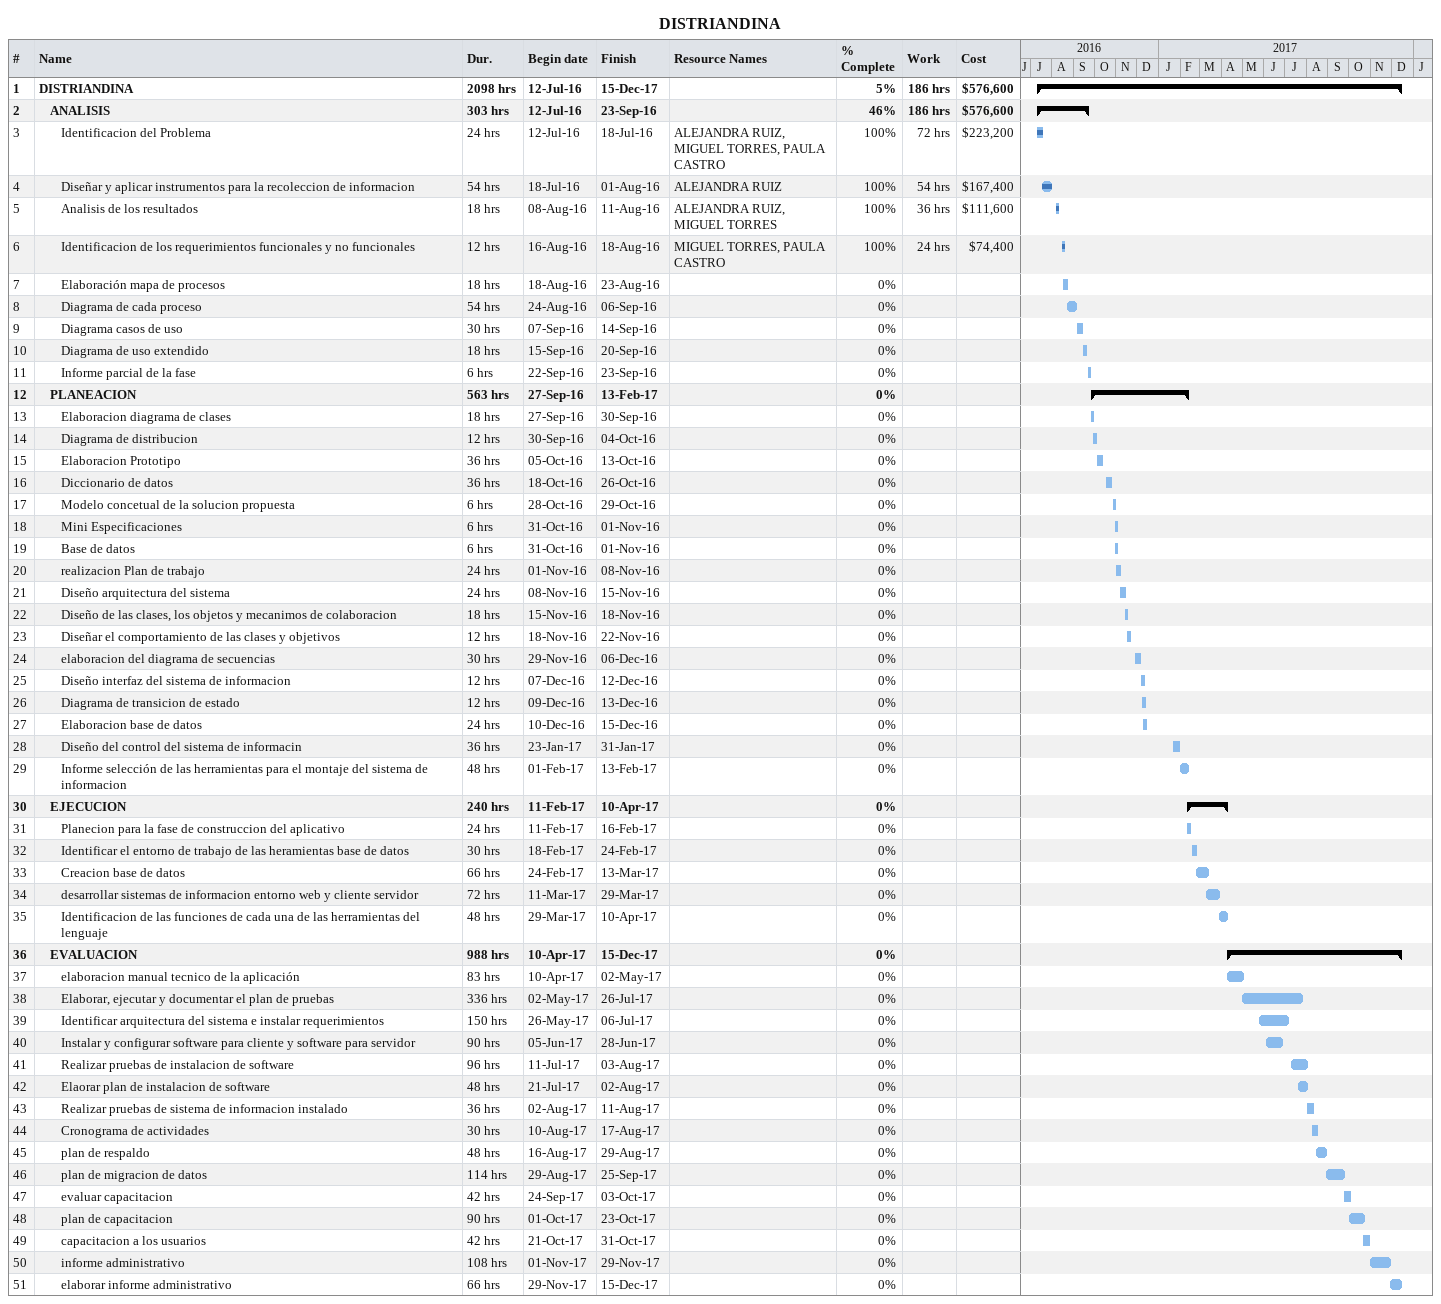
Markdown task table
DISTRIANDINA

| ID | Level | Task | Duration | Start | Finish | Resources | % complete | Work (h) | Cost ($) |
|---|---|---|---|---|---|---|---|---|---|
| 1 | 1 | **DISTRIANDINA** | 2098h | 2016-07-12 | 2017-12-15 |  | 5 | 186 | 576600 |
| 2 | 2 | **ANALISIS** | 303h | 2016-07-12 | 2016-09-23 |  | 46 | 186 | 576600 |
| 3 | 3 | Identificacion del Problema | 24h | 2016-07-12 | 2016-07-18 | ALEJANDRA RUIZ, MIGUEL TORRES, PAULA CASTRO | 100 | 72 | 223200 |
| 4 | 3 | Diseñar y aplicar instrumentos para la recoleccion de informacion | 54h | 2016-07-18 | 2016-08-01 | ALEJANDRA RUIZ | 100 | 54 | 167400 |
| 5 | 3 | Analisis de los resultados | 18h | 2016-08-08 | 2016-08-11 | ALEJANDRA RUIZ, MIGUEL TORRES | 100 | 36 | 111600 |
| 6 | 3 | Identificacion de los requerimientos funcionales y no funcionales | 12h | 2016-08-16 | 2016-08-18 | MIGUEL TORRES, PAULA CASTRO | 100 | 24 | 74400 |
| 7 | 3 | Elaboración mapa de procesos | 18h | 2016-08-18 | 2016-08-23 |  | 0 |  |  |
| 8 | 3 | Diagrama de cada proceso | 54h | 2016-08-24 | 2016-09-06 |  | 0 |  |  |
| 9 | 3 | Diagrama casos de uso | 30h | 2016-09-07 | 2016-09-14 |  | 0 |  |  |
| 10 | 3 | Diagrama de uso extendido | 18h | 2016-09-15 | 2016-09-20 |  | 0 |  |  |
| 11 | 3 | Informe parcial de la fase | 6h | 2016-09-22 | 2016-09-23 |  | 0 |  |  |
| 12 | 2 | **PLANEACION** | 563h | 2016-09-27 | 2017-02-13 |  | 0 |  |  |
| 13 | 3 | Elaboracion diagrama de clases | 18h | 2016-09-27 | 2016-09-30 |  | 0 |  |  |
| 14 | 3 | Diagrama de distribucion | 12h | 2016-09-30 | 2016-10-04 |  | 0 |  |  |
| 15 | 3 | Elaboracion Prototipo | 36h | 2016-10-05 | 2016-10-13 |  | 0 |  |  |
| 16 | 3 | Diccionario de datos | 36h | 2016-10-18 | 2016-10-26 |  | 0 |  |  |
| 17 | 3 | Modelo concetual de la solucion propuesta | 6h | 2016-10-28 | 2016-10-29 |  | 0 |  |  |
| 18 | 3 | Mini Especificaciones | 6h | 2016-10-31 | 2016-11-01 |  | 0 |  |  |
| 19 | 3 | Base de datos | 6h | 2016-10-31 | 2016-11-01 |  | 0 |  |  |
| 20 | 3 | realizacion Plan de trabajo | 24h | 2016-11-01 | 2016-11-08 |  | 0 |  |  |
| 21 | 3 | Diseño arquitectura del sistema | 24h | 2016-11-08 | 2016-11-15 |  | 0 |  |  |
| 22 | 3 | Diseño de las clases, los objetos y mecanimos de colaboracion | 18h | 2016-11-15 | 2016-11-18 |  | 0 |  |  |
| 23 | 3 | Diseñar el comportamiento de las clases y objetivos | 12h | 2016-11-18 | 2016-11-22 |  | 0 |  |  |
| 24 | 3 | elaboracion del diagrama de secuencias | 30h | 2016-11-29 | 2016-12-06 |  | 0 |  |  |
| 25 | 3 | Diseño interfaz del sistema de informacion | 12h | 2016-12-07 | 2016-12-12 |  | 0 |  |  |
| 26 | 3 | Diagrama de transicion de estado | 12h | 2016-12-09 | 2016-12-13 |  | 0 |  |  |
| 27 | 3 | Elaboracion base de datos | 24h | 2016-12-10 | 2016-12-15 |  | 0 |  |  |
| 28 | 3 | Diseño del control del sistema de informacin | 36h | 2017-01-23 | 2017-01-31 |  | 0 |  |  |
| 29 | 3 | Informe selección de las herramientas para el montaje del sistema de informacion | 48h | 2017-02-01 | 2017-02-13 |  | 0 |  |  |
| 30 | 2 | **EJECUCION** | 240h | 2017-02-11 | 2017-04-10 |  | 0 |  |  |
| 31 | 3 | Planecion para la fase de construccion del aplicativo | 24h | 2017-02-11 | 2017-02-16 |  | 0 |  |  |
| 32 | 3 | Identificar el entorno de trabajo de las heramientas base de datos | 30h | 2017-02-18 | 2017-02-24 |  | 0 |  |  |
| 33 | 3 | Creacion base de datos | 66h | 2017-02-24 | 2017-03-13 |  | 0 |  |  |
| 34 | 3 | desarrollar sistemas de informacion entorno web y cliente servidor | 72h | 2017-03-11 | 2017-03-29 |  | 0 |  |  |
| 35 | 3 | Identificacion de las funciones de cada una de las herramientas del lenguaje | 48h | 2017-03-29 | 2017-04-10 |  | 0 |  |  |
| 36 | 2 | **EVALUACION** | 988h | 2017-04-10 | 2017-12-15 |  | 0 |  |  |
| 37 | 3 | elaboracion manual tecnico de la aplicación | 83h | 2017-04-10 | 2017-05-02 |  | 0 |  |  |
| 38 | 3 | Elaborar, ejecutar y documentar el plan de pruebas | 336h | 2017-05-02 | 2017-07-26 |  | 0 |  |  |
| 39 | 3 | Identificar arquitectura del sistema e instalar requerimientos | 150h | 2017-05-26 | 2017-07-06 |  | 0 |  |  |
| 40 | 3 | Instalar y configurar software para cliente y software para servidor | 90h | 2017-06-05 | 2017-06-28 |  | 0 |  |  |
| 41 | 3 | Realizar pruebas de instalacion de software | 96h | 2017-07-11 | 2017-08-03 |  | 0 |  |  |
| 42 | 3 | Elaorar plan de instalacion de software | 48h | 2017-07-21 | 2017-08-02 |  | 0 |  |  |
| 43 | 3 | Realizar pruebas de sistema de informacion instalado | 36h | 2017-08-02 | 2017-08-11 |  | 0 |  |  |
| 44 | 3 | Cronograma de actividades | 30h | 2017-08-10 | 2017-08-17 |  | 0 |  |  |
| 45 | 3 | plan de respaldo | 48h | 2017-08-16 | 2017-08-29 |  | 0 |  |  |
| 46 | 3 | plan de migracion de datos | 114h | 2017-08-29 | 2017-09-25 |  | 0 |  |  |
| 47 | 3 | evaluar capacitacion | 42h | 2017-09-24 | 2017-10-03 |  | 0 |  |  |
| 48 | 3 | plan de capacitacion | 90h | 2017-10-01 | 2017-10-23 |  | 0 |  |  |
| 49 | 3 | capacitacion a los usuarios | 42h | 2017-10-21 | 2017-10-31 |  | 0 |  |  |
| 50 | 3 | informe administrativo | 108h | 2017-11-01 | 2017-11-29 |  | 0 |  |  |
| 51 | 3 | elaborar informe administrativo | 66h | 2017-11-29 | 2017-12-15 |  | 0 |  |  |
